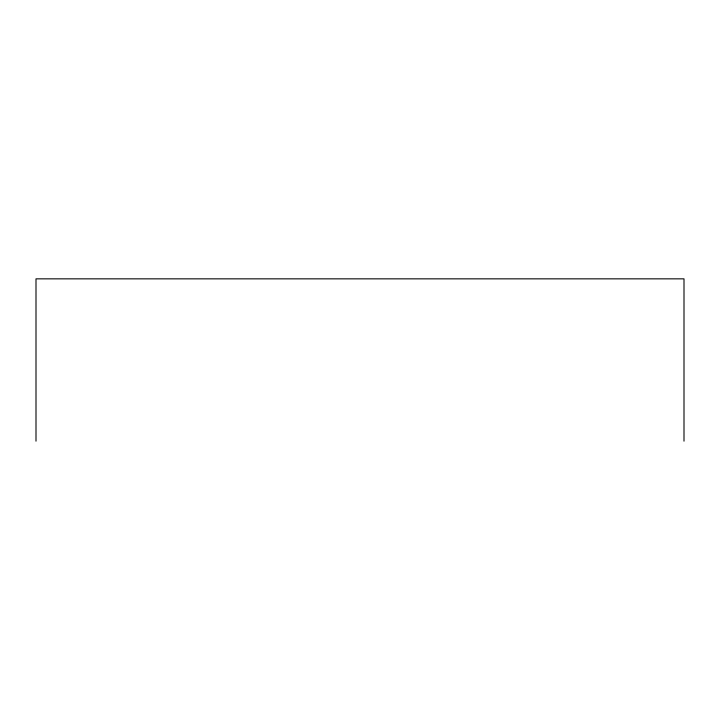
<?xml version="1.0" encoding="UTF-8"?>
<svg xmlns="http://www.w3.org/2000/svg" width="720" height="720" viewBox="0 0 720 720"><rect width="100%" height="100%" fill="white"/><g stroke="black" fill="none" stroke-linecap="round" stroke-linejoin="round"><path stroke-width="1.08" d="M684 441.153L684 278.847L36 278.847L36 441.153"/></g></svg>
